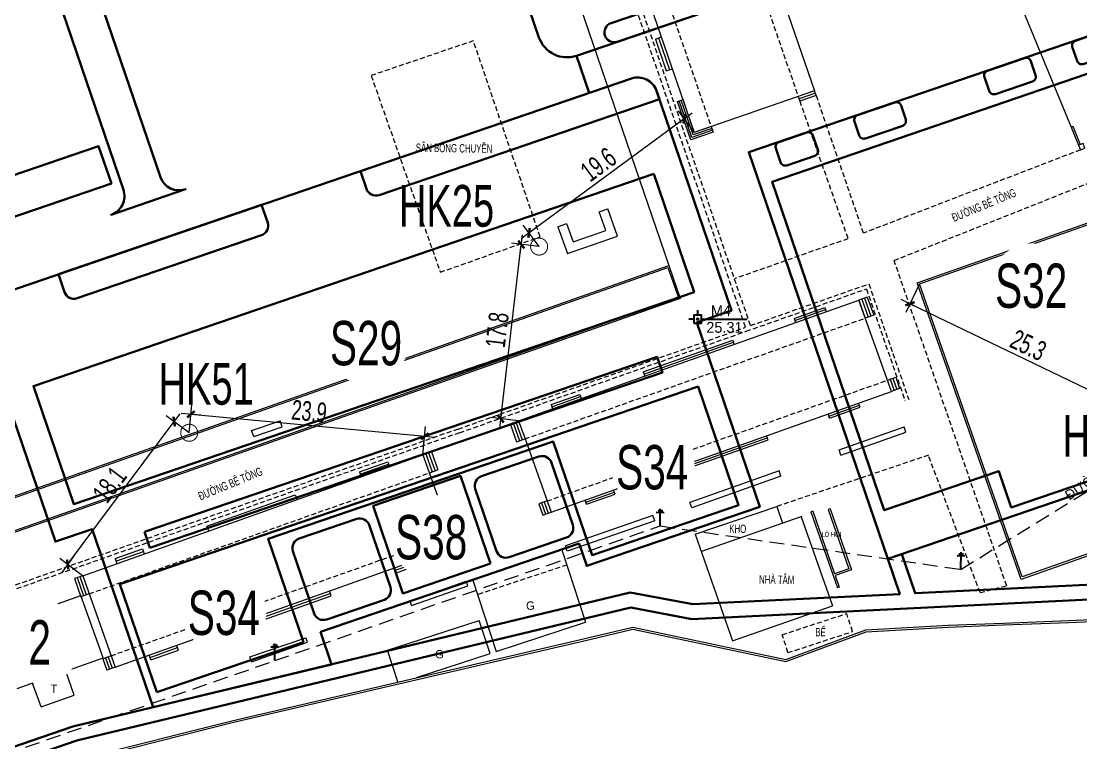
# Model space of a CAD drawing. Header units: inches. Extents: x 496359 to 501064, y 2374078 to 2377203.
# Drawn here: x 497415.9 to 497523.6, y 2376401.1 to 2376474.5 of the extents above; entities that cross this region are included whole.
import ezdxf
from ezdxf.enums import TextEntityAlignment as Align

# ---------------------------------------------------------------- set-up
doc = ezdxf.new("R2010")
doc.units = ezdxf.units.IN
doc.header["$MEASUREMENT"] = 0
doc.linetypes.add('DASHED', pattern=[0.75, 0.5, -0.25])
for name, color, linetype in [('cd', 7, 'Continuous'), ('chu', 6, 'Continuous'), ('MANH', 147, 'Continuous'), ('MOC - DC2', 1, 'Continuous')]:
    doc.layers.add(name, color=color, linetype=linetype)
for name, color, linetype, lineweight in [('EG Text2', 7, 'Continuous', 18), ('ISO', 252, 'Continuous', 20), ('LC Dim', 8, 'Continuous', 18), ('LC Net dam 1', 30, 'Continuous', 30), ('LC Net manh', 239, 'Continuous', 5)]:
    doc.layers.add(name, color=color, linetype=linetype, lineweight=lineweight)
doc.styles.add('dien giai', font='', dxfattribs={"width": 0.8})
doc.styles.add('EG Hai', font='')
doc.styles.add('style1', font='')
doc.styles.get('dien giai').set_extended_font_data('.VnArial NarrowH')
doc.styles.get('EG Hai').set_extended_font_data('.VnArial NarrowH')
doc.styles.get('style1').set_extended_font_data('.VnAvantH')
doc.dimstyles.new('DIM300', dxfattribs={"dimscale": 0.5, "dimtxt": 2, "dimasz": 0.007, "dimexe": 1, "dimexo": 0, "dimgap": 0.4, "dimtad": 1, "dimtoh": 1, "dimdec": 1, "dimzin": 1, "dimdsep": 46, "dimtxsty": 'dien giai', "dimblk": 'rowdim', "dimcen": 2.5, "dimclrd": 256, "dimclre": 256, "dimclrt": 2, "dimazin": 0, "dimtfac": 1, "dimtdec": 1, "dimtix": 1, "dimtmove": 2, "dimatfit": 0, "dimldrblk": 'dot leader', "dimfxl": 2, "dimtolj": 1, "dimtzin": 0, "dimlwd": -1, "dimlwe": -1, "dimarcsym": 1})

# ---------------------------------------------------------------- blocks, each defined once
blk = doc.blocks.new('cdien')
at = {"layer": 'cd', "extrusion": (-0.000518657, 0.000768986, 1)}
for p, q in [((-0.8, 2.78, 0), (0.76, 2.78, 0)), ((-0.46, 3.14, 0), (0.49, 3.14, 0)), ((0, 0), (0, 3.5, 0))]:
    blk.add_line(p, q, dxfattribs=at)
blk = doc.blocks.new('MOC')
at = {"layer": 'MOC - DC2'}
for points in [[(-0.4, 0), (-0.9, 0)], [(0, 0.4), (0, 0.9)], [(0.4, 0), (5.03, 0)], [(0, -0.4), (0, -0.9)]]:
    blk.add_lwpolyline(points, dxfattribs=at)
blk.add_lwpolyline([(-0.4, -0.4), (0.4, -0.4), (0.4, 0.4), (-0.4, 0.4)], close=True, dxfattribs=at)
blk.add_circle((0, 0), 0.0868, dxfattribs=at)
blk = doc.blocks.new('Nền HT mới')
at = {"layer": 'MANH', "color": 2, "lineweight": 0}
for p, q in [((711.65, 129.08, -2.21), (717.35, 131.04, -2.2)), ((711.81, 128.6, -2.21), (717.52, 130.57, -2.2))]:
    blk.add_line(p, q, dxfattribs=at)
at = {"layer": 'MANH', "color": 1, "linetype": 'DASHED', "lineweight": 0, "ltscale": 3, "elevation": -28.38}
blk.add_lwpolyline([(338.8, 83.45), (320.94, 78.75), (340.42, 30.66), (364.41, 31.76), (393.69, 33.78), (433.64, 49.39), (462.8, 58.64), (490.97, 67.81), (516.49, 76.2), (548.21, 86.54), (576.26, 95.7), (610.19, 94.18), (634.86, 101.12), (676.11, 115.48), (714.18, 128.71), (753.35, 142.39), (783.93, 137.98), (839.41, 172.28), (890.57, 190.2), (916.29, 216.65), (939.12, 240.49), (989.34, 305.87)], dxfattribs=at)
at = {"layer": 'MANH', "color": 4, "lineweight": 0, "elevation": -28.38}
for points in [[(625.82, 94.94), (694.69, 118.79), (709.81, 122.6), (746.29, 131.1), (750.58, 132.1), (766.12, 128.82), (774.27, 131.84), (782.63, 132.32), (788.25, 132.53), (794.88, 132.79), (827.24, 134.21), (829.73, 135.97), (833.89, 139.84), (834.67, 162.81), (863.51, 176.19), (895.21, 182.17), (920.73, 192.35), (930.35, 197.92), (944.79, 202.6), (967.22, 211.47)], [(626.85, 91.63), (626.06, 94.81), (694.75, 118.6), (709.86, 122.41), (746.34, 130.9), (750.58, 131.89), (766.14, 128.61), (774.31, 131.64), (782.64, 132.12), (788.26, 132.33), (794.89, 132.59), (827.3, 134.01), (829.85, 135.81), (834.12, 139.78), (834.85, 162.67)]]:
    blk.add_lwpolyline(points, dxfattribs=at)
at = {"layer": 'MANH', "color": 2, "lineweight": 0, "elevation": -28.38}
for points in [[(734.11, 227.66), (754.24, 168.86)], [(757.06, 221.4), (769.06, 186.6)], [(744.82, 217.18), (756.83, 182.38)], [(822.52, 192.77), (816.65, 209.72), (788.36, 199.33), (795.14, 182.92)], [(752.87, 191.87), (753.48, 192.08)], [(752.87, 191.87), (753.98, 188.64)], [(753.18, 191.98), (754.29, 188.74)], [(753.98, 188.64), (754.6, 188.85)], [(769.06, 186.6), (756.83, 182.38)], [(769.14, 186.37), (767.47, 185.79)], [(769.23, 186.13), (769.06, 186.6)], [(755.11, 185.52), (755.68, 185.71)], [(758.73, 182.41), (756.46, 181.62), (755.11, 185.52)], [(758.67, 182.6), (756.58, 181.88), (755.3, 185.58)], [(758.6, 182.78), (756.7, 182.13), (755.49, 185.65)], [(758.54, 182.97), (756.83, 182.38), (755.68, 185.71)], [(767.39, 186.03), (767.55, 185.55)], [(769.23, 186.13), (767.55, 185.55)], [(758.54, 182.97), (758.73, 182.41)], [(795.14, 182.92), (795.32, 183)], [(795.14, 182.92), (795.88, 181.07)], [(795.32, 183), (796.06, 181.14)], [(816.46, 146.26), (790.04, 136.96), (779.47, 167.11), (806.27, 176.52), (816.46, 146.26)], [(742.96, 172.79), (743.93, 170.09), (749.01, 171.85), (748.05, 174.61)], [(747.17, 174.31), (748.05, 174.61)], [(743.84, 173.11), (744.5, 171.27), (747.82, 172.43), (747.17, 174.31)], [(742.96, 172.79), (743.84, 173.11)], [(738.97, 153.07), (773.56, 165.35)], [(774.41, 165.65), (773.56, 165.35)], [(776.86, 156.06), (773.56, 165.35)], [(773.56, 165.35), (774.21, 163.51)], [(773.84, 165.45), (774.49, 163.61)], [(774.13, 165.55), (774.78, 163.71)], [(774.41, 165.65), (775.06, 163.81)], [(766.97, 163.48), (770.09, 164.59)], [(767.04, 163.27), (770.16, 164.38)], [(770.09, 164.59), (770.24, 164.17)], [(775.06, 163.81), (774.21, 163.51)], [(766.97, 163.48), (767.12, 163.06)], [(751.64, 158.04), (760.73, 161.27)], [(751.71, 157.83), (760.8, 161.06)], [(760.73, 161.27), (760.88, 160.84)], [(751.64, 158.04), (751.79, 157.62)], [(776.45, 157.2), (777.3, 157.51)], [(776.73, 157.31), (777.14, 156.16)], [(777.01, 157.41), (777.42, 156.26)], [(777.3, 157.51), (777.7, 156.36)], [(777.7, 156.36), (776.86, 156.06)], [(742.27, 143.78), (776.86, 156.06)], [(742.27, 154.72), (745.19, 155.75)], [(742.35, 154.51), (745.26, 155.54)], [(745.19, 155.75), (745.34, 155.33)], [(742.27, 154.72), (742.42, 154.29)], [(770.49, 153.56), (773.61, 154.67)], [(770.57, 153.35), (773.68, 154.46)], [(773.68, 154.46), (773.53, 154.88)], [(711.83, 152.08), (714.73, 153.09)], [(714.94, 152.48), (714.73, 153.09)], [(738.12, 152.77), (738.97, 153.07)], [(738.69, 152.97), (739.34, 151.13)], [(738.97, 153.07), (739.62, 151.23)], [(770.57, 153.35), (770.42, 153.77)], [(712.05, 151.47), (711.83, 152.08)], [(712.05, 151.47), (714.94, 152.48)], [(738.12, 152.77), (738.77, 150.93)], [(738.4, 152.87), (739.06, 151.03)], [(771.54, 150.12), (778.15, 152.45)], [(771.72, 149.6), (778.33, 151.93)], [(778.33, 151.93), (778.15, 152.45)], [(738.77, 150.93), (739.62, 151.23)], [(739.62, 151.23), (742.27, 143.78)], [(755.16, 148.12), (764.25, 151.35)], [(755.23, 147.91), (764.32, 151.13)], [(764.32, 151.13), (764.17, 151.56)], [(729.25, 149.62), (730.1, 149.92)], [(729.54, 149.72), (730.19, 147.89)], [(729.82, 149.82), (730.47, 147.99)], [(730.1, 149.92), (730.75, 148.09)], [(771.72, 149.6), (771.54, 150.12)], [(694.66, 137.34), (729.25, 149.62)], [(722.79, 147.89), (725.68, 148.91)], [(722.88, 147.64), (725.76, 148.66)], [(725.68, 148.91), (725.85, 148.41)], [(729.25, 149.62), (732.55, 140.33)], [(722.79, 147.89), (722.97, 147.39)], [(729.9, 147.78), (730.75, 148.09)], [(755.23, 147.91), (755.08, 148.33)], [(765.44, 147.98), (756.38, 144.78)], [(765.62, 147.46), (765.44, 147.98)], [(765.62, 147.46), (756.57, 144.25)], [(707.29, 142.38), (716.27, 145.57)], [(716.27, 145.57), (716.45, 145.07)], [(745.8, 144.8), (748.71, 145.83)], [(745.87, 144.59), (748.78, 145.62)], [(748.78, 145.62), (748.63, 146.04)], [(707.38, 142.13), (716.36, 145.32)], [(741.86, 144.93), (741.01, 144.63)], [(741.01, 144.63), (741.42, 143.48)], [(741.29, 144.73), (741.7, 143.58)], [(741.58, 144.83), (741.98, 143.68)], [(745.87, 144.59), (745.72, 145.01)], [(756.57, 144.25), (756.38, 144.78)], [(756.93, 141.56), (765.2, 144.37)], [(765.2, 144.37), (765.8, 142.66)], [(741.42, 143.48), (742.27, 143.78)], [(752.62, 143.45), (743.74, 140.36)], [(752.8, 142.92), (752.62, 143.45)], [(767.75, 143.34), (757.56, 139.78)], [(767.7, 143.33), (770.87, 134.26)], [(768.86, 143.89), (768.67, 143.83)], [(768.67, 143.83), (771.37, 136.1)], [(768.86, 143.89), (771.08, 137.54)], [(770.63, 144.13), (770.44, 144.07)], [(770.44, 144.07), (772.54, 138.05)], [(770.63, 144.13), (772.8, 137.93)], [(707.29, 142.38), (707.46, 141.89)], [(752.8, 142.92), (743.92, 139.84)], [(732.14, 141.48), (732.99, 141.78)], [(732.43, 141.58), (732.83, 140.43)], [(732.71, 141.68), (733.11, 140.53)], [(732.99, 141.78), (733.4, 140.64)], [(756.93, 141.56), (760.72, 130.71)], [(697.95, 128.05), (732.55, 140.33)], [(697.95, 139.07), (700.74, 140.06)], [(700.74, 140.06), (700.91, 139.56)], [(732.55, 140.33), (733.4, 140.64)], [(743.92, 139.84), (743.74, 140.36)], [(697.95, 139.07), (698.13, 138.57)], [(698.04, 138.82), (700.83, 139.81)], [(729.32, 138.63), (729.15, 139.13)], [(734.27, 136.97), (743.35, 139.97)], [(743.35, 139.97), (745.78, 132.63)], [(726.44, 137.61), (726.27, 138.1)], [(726.35, 137.86), (729.24, 138.88)], [(726.44, 137.61), (729.32, 138.63)], [(772.54, 138.05), (771.08, 137.54)], [(772.8, 137.93), (771.15, 137.35)], [(694.66, 137.34), (693.81, 137.04)], [(693.81, 137.04), (694.46, 135.2)], [(694.09, 137.14), (694.74, 135.3)], [(694.37, 137.24), (695.02, 135.4)], [(694.66, 137.34), (697.95, 128.05)], [(727.93, 134.79), (733.63, 136.79)], [(733.8, 136.32), (733.63, 136.79)], [(734.27, 136.97), (736.7, 129.63)], [(771.15, 137.35), (771.56, 136.17)], [(719.92, 135.29), (719.74, 135.79)], [(728.09, 134.32), (733.8, 136.32)], [(771.56, 136.17), (771.37, 136.1)], [(685.74, 132.21), (694.47, 135.33)], [(695.31, 135.5), (694.46, 135.2)], [(696.74, 129), (694.47, 135.33)], [(710.85, 132.35), (719.83, 135.54)], [(710.94, 132.1), (719.92, 135.29)], [(728.09, 134.32), (727.93, 134.79)], [(760.72, 130.71), (770.87, 134.26)], [(710.94, 132.1), (710.76, 132.6)], [(725.65, 129.76), (734.97, 132.8)], [(736.07, 129.42), (734.97, 132.79)], [(736.7, 129.63), (745.78, 132.63)], [(717.52, 130.57), (717.35, 131.04)], [(701.6, 128.79), (701.42, 129.29)], [(701.51, 129.04), (704.3, 130.03)], [(701.6, 128.79), (704.39, 129.78)], [(704.39, 129.78), (704.21, 130.28)], [(726.7, 126.54), (725.65, 129.76)], [(728.59, 126.98), (736.07, 129.42)], [(688.01, 125.88), (696.74, 129)], [(697.54, 129.2), (696.7, 128.9)], [(696.7, 128.9), (697.1, 127.75)], [(696.98, 129), (697.39, 127.85)], [(697.26, 129.1), (697.67, 127.95)], [(711.81, 128.6), (711.65, 129.08)], [(693.8, 125.21), (692.93, 127.64)], [(697.95, 128.05), (697.1, 127.75)], [(690.43, 124.01), (689.56, 126.43)], [(690.43, 124.01), (693.8, 125.21)]]:
    blk.add_lwpolyline(points, dxfattribs=at)
at = {"layer": 'MANH', "linetype": 'DASHED', "lineweight": 0, "elevation": -28.38}
for points in [[(755.39, 220.83), (767.39, 186.03)], [(746.53, 217.77), (758.54, 182.97)], [(739.62, 151.23), (774.21, 163.51)], [(741.86, 144.93), (776.45, 157.2)], [(695.31, 135.5), (729.9, 147.78)], [(697.54, 129.2), (732.14, 141.48)]]:
    blk.add_lwpolyline(points, dxfattribs=at)
at = {"layer": 'MANH', "color": 5, "linetype": 'DASHED', "lineweight": 0, "elevation": -28.38}
for points in [[(762.04, 162.58), (742.92, 218.29)], [(762.54, 162.75), (743.6, 217.96)], [(762.54, 162.75), (774.57, 166.99), (778.62, 155.23)], [(732.96, 151.86), (762.11, 162.18), (774.32, 166.48), (778.25, 155.1)], [(732.82, 152.24), (761.98, 162.56), (762.04, 162.58)], [(732.82, 152.24), (684.22, 135.11), (613.03, 110.02)], [(732.96, 151.86), (684.35, 134.73), (613.16, 109.64)]]:
    blk.add_lwpolyline(points, dxfattribs=at)
at = {"layer": 'MANH', "color": 2, "linetype": 'DASHED', "lineweight": 0, "elevation": -28.38}
blk.add_lwpolyline([(731.01, 168.17), (741.15, 171.77), (734.37, 191.69), (723.98, 188.15)], close=True, dxfattribs=at)
at = {"layer": 'MANH', "color": 3, "linetype": 'DASHED', "lineweight": 0, "elevation": -28.38}
for points in [[(767.54, 185.57), (772.45, 171.58), (760.91, 167.51)], [(796.07, 180.6), (774.03, 172.15), (769.23, 186.13)], [(785.88, 135.62), (788.58, 136.32), (777.14, 169.37), (797.35, 177.41)], [(785.88, 135.62), (780.62, 149.58), (765.2, 144.37)]]:
    blk.add_lwpolyline(points, dxfattribs=at)
at = {"layer": 'MANH', "color": 2, "lineweight": 0, "elevation": -28.38}
for points in [[(796.53, 180.79), (796.35, 181.25), (795.88, 181.07), (796.07, 180.6)], [(816.21, 146.38), (790.17, 137.21), (779.73, 166.99), (806.15, 176.27), (816.21, 146.38)], [(630.22, 125.2), (754.24, 168.86), (755.4, 165.5), (631.48, 121.98)], [(630.42, 125.11), (754.14, 168.67), (755.21, 165.59), (631.57, 122.17)]]:
    blk.add_lwpolyline(points, close=True, dxfattribs=at)
at = {"layer": 'MANH', "color": 2, "linetype": 'DASHED', "lineweight": 0, "elevation": -28.38}
for points in [[(743.87, 138.42), (734.79, 135.41)], [(765.76, 131.34), (772.32, 133.49)], [(772.91, 131.67), (772.32, 133.49)], [(766.35, 129.52), (772.91, 131.67)], [(766.35, 129.52), (765.76, 131.34)]]:
    blk.add_lwpolyline(points, dxfattribs=at)
at = {"layer": 'MOC - DC2', "lineweight": 0}
blk.add_point((757.17, 163.41, -3.07), dxfattribs=at)
at = {"layer": 'cd', "lineweight": 0, "xscale": 0.5, "yscale": 0.5, "zscale": 0.5, "rotation": 359.2672157837458}
for p in [(753.35, 142.39, -2.32), (783.93, 137.98, -2.7), (714.18, 128.71, -2.19)]:
    blk.add_blockref('cdien', p, dxfattribs=at)
at = {"layer": 'MOC - DC2', "lineweight": 0}
blk.add_blockref('MOC', (757.17, 163.41, -3.07), dxfattribs=at)
at = {"layer": 'chu', "color": 6, "lineweight": 0, "ltscale": 0.8, "style": 'style1', "width": 0.7}
for s, height, rotation, p in [('s©n bãng chuyÒn', 0.85, 359.2672, (728.51, 180.4, -28.38)), ('§¦êNG B£ T¤NG', 0.85, 22.4077, (783.22, 173.28, -3.2)), ('§¦êNG B£ T¤NG', 0.85, 22.4077, (706.63, 144.97, -28.78)), ('KHO', 0.85, 359.2672, (760.38, 141.69, -28.38)), ('Lß H¥I', 0.5, 359.2672, (769.76, 141.29, -28.38)), ('NHµ T¾M', 0.85, 359.2672, (763.41, 136.53, -28.38)), ('BÓ', 0.85, 359.2672, (769.12, 131.18, -28.38))]:
    blk.add_text(s, height=height, rotation=rotation, dxfattribs=at).set_placement(p)
at = {"layer": 'chu', "color": 6, "lineweight": 0, "style": 'style1'}
for s, height, rotation, p in [('§¦êNG §IÖN 220V', 1, 33.8655, (794.94, 144.97, -28.38)), ('g', 0.85, 359.2672, (739.72, 133.88, -54.48)), ('g', 0.85, 359.2672, (691.58, 130.45, -28.38)), ('g', 0.85, 359.2672, (730.48, 128.94, -54.48)), ('t', 0.85, 359.2672, (691.38, 125.43, -28.38))]:
    blk.add_text(s, height=height, rotation=rotation, dxfattribs=at).set_placement(p)
at = {"layer": 'MOC - DC2', "lineweight": 0, "style": 'style1'}
for s, p in [('M4', (758.51, 163.7, -3.07)), ('25.31', (758.05, 162.02, -3.07))]:
    blk.add_text(s, height=1.1, dxfattribs=at).set_placement(p)
blk = doc.blocks.new('rowdim')
blk.add_line((-200, 0), (200, 0))
at = {"const_width": 50}
blk.add_lwpolyline([(-71, -71), (71, 71)], dxfattribs=at)
blk = doc.blocks.new('*D375')
at = {"layer": 'Defpoints', "color": 0, "transparency": 16777216}
for p in [(497507.24, 2376447.76), (497530.06, 2376436.76), (497529.09, 2376434.75)]:
    blk.add_point(p, dxfattribs=at)
at = {"layer": 'LC Dim', "transparency": 16777216}
for p, q in [((497507.24, 2376447.76), (497505.84, 2376444.84)), ((497506.28, 2376445.74), (497529.09, 2376434.75)), ((497530.06, 2376436.76), (497528.66, 2376433.85))]:
    blk.add_line(p, q, dxfattribs=at)
for p, xscale, yscale, zscale, rotation in [((497506.27, 2376445.74), 0.005, 0.005, 0.005, 154.2730740229123), ((497529.09, 2376434.75), 0.005000000000000001, 0.005000000000000001, 0.005000000000000001, 334.2730740229123)]:
    blk.add_blockref('rowdim', p, dxfattribs=dict(at, xscale=xscale, yscale=yscale, zscale=zscale, rotation=rotation))
at = {"layer": 'LC Dim', "color": 2, "transparency": 16777216, "insert": (497518.3, 2376441.53), "char_height": 2, "attachment_point": 5, "rotation": 334.2731, "style": 'dien giai'}
blk.add_mtext('\\A1;25.3', dxfattribs=at)
blk = doc.blocks.new('dot leader')
at = {"const_width": 50}
blk.add_lwpolyline([(-25, 0, 1), (25, 0, 1)], format="xyb", close=True, dxfattribs=at)
blk = doc.blocks.new('*D377')
at = {"layer": 'Defpoints', "color": 0, "transparency": 16777216}
for p in [(497484.34, 2376463.16), (497467.55, 2376452.94), (497468.58, 2376451.55)]:
    blk.add_point(p, dxfattribs=at)
at = {"layer": 'LC Dim', "transparency": 16777216}
for p, q in [((497483.32, 2376464.54), (497467.56, 2376452.94)), ((497484.34, 2376463.16), (497482.73, 2376465.35)), ((497468.58, 2376451.55), (497466.96, 2376453.74))]:
    blk.add_line(p, q, dxfattribs=at)
at = {"layer": 'LC Dim', "transparency": 16777216, "xscale": 0.005, "yscale": 0.005, "zscale": 0.005}
for p, rotation in [((497483.32, 2376464.54), 36.36295735677666), ((497467.55, 2376452.94), 216.3629573567766)]:
    blk.add_blockref('rowdim', p, dxfattribs=dict(at, rotation=rotation))
at = {"layer": 'LC Dim', "color": 2, "transparency": 16777216, "insert": (497474.6, 2376459.88), "char_height": 2, "attachment_point": 5, "rotation": 36.363, "style": 'dien giai'}
blk.add_mtext('\\A1;19.6', dxfattribs=at)
blk = doc.blocks.new('*D378')
at = {"layer": 'Defpoints', "color": 0, "transparency": 16777216}
for p in [(497466.76, 2376451.76), (497468.58, 2376451.55), (497466.49, 2376433.84)]:
    blk.add_point(p, dxfattribs=at)
at = {"layer": 'LC Dim', "transparency": 16777216}
for p, q in [((497464.67, 2376434.06), (497466.76, 2376451.76)), ((497468.58, 2376451.55), (497465.77, 2376451.88)), ((497466.49, 2376433.84), (497463.68, 2376434.17))]:
    blk.add_line(p, q, dxfattribs=at)
at = {"layer": 'LC Dim', "transparency": 16777216, "xscale": 0.005, "yscale": 0.005, "zscale": 0.005}
for p, rotation in [((497466.76, 2376451.76), 83.26745762283142), ((497464.67, 2376434.06), 263.2674576228314)]:
    blk.add_blockref('rowdim', p, dxfattribs=dict(at, rotation=rotation))
at = {"layer": 'LC Dim', "color": 2, "transparency": 16777216, "insert": (497464.31, 2376443.08), "char_height": 2, "attachment_point": 5, "rotation": 83.2675, "style": 'dien giai'}
blk.add_mtext('\\A1;17.8', dxfattribs=at)
blk = doc.blocks.new('*D379')
at = {"layer": 'Defpoints', "color": 0, "transparency": 16777216}
for p in [(497431.48, 2376433.77), (497433.01, 2376432.63), (497422.17, 2376418.11)]:
    blk.add_point(p, dxfattribs=at)
at = {"layer": 'LC Dim', "transparency": 16777216}
for p, q in [((497433.01, 2376432.63), (497430.68, 2376434.36)), ((497420.65, 2376419.25), (497431.48, 2376433.76)), ((497422.17, 2376418.11), (497419.84, 2376419.85))]:
    blk.add_line(p, q, dxfattribs=at)
at = {"layer": 'LC Dim', "transparency": 16777216, "xscale": 0.005, "yscale": 0.005, "zscale": 0.005}
for p, rotation in [((497431.48, 2376433.77), 53.26035160728186), ((497420.65, 2376419.25), 233.2603516072818)]:
    blk.add_blockref('rowdim', p, dxfattribs=dict(at, rotation=rotation))
at = {"layer": 'LC Dim', "color": 2, "transparency": 16777216, "insert": (497424.92, 2376427.36), "char_height": 2, "attachment_point": 5, "rotation": 53.2604, "style": 'dien giai'}
blk.add_mtext('\\A1;18.1', dxfattribs=at)
blk = doc.blocks.new('*D380')
at = {"layer": 'Defpoints', "color": 0, "transparency": 16777216}
for p in [(497433.01, 2376432.63), (497456.95, 2376432.28), (497456.77, 2376430.39)]:
    blk.add_point(p, dxfattribs=at)
at = {"layer": 'LC Dim', "transparency": 16777216}
for p, q in [((497433.01, 2376432.63), (497433.28, 2376435.51)), ((497433.19, 2376434.51), (497456.94, 2376432.28)), ((497456.77, 2376430.39), (497457.04, 2376433.27))]:
    blk.add_line(p, q, dxfattribs=at)
at = {"layer": 'LC Dim', "transparency": 16777216, "xscale": 0.005, "yscale": 0.005, "zscale": 0.005}
for p, rotation in [((497433.18, 2376434.51), 174.6275627220479), ((497456.95, 2376432.28), 354.6275627220479)]:
    blk.add_blockref('rowdim', p, dxfattribs=dict(at, rotation=rotation))
at = {"layer": 'LC Dim', "color": 2, "transparency": 16777216, "insert": (497445.2, 2376434.81), "char_height": 2, "attachment_point": 5, "rotation": 354.6276, "style": 'dien giai'}
blk.add_mtext('\\A1;23.9', dxfattribs=at)

msp = doc.modelspace()

# ---------------------------------------------------------------- linework, layer by layer
at = {"layer": 'LC Net dam 1'}
msp.add_lwpolyline([(497446.18, 2376538.33), (497477.4, 2376548.99), (497478.33, 2376546.26), (497502.2, 2376554.41), (497500.19, 2376560.3), (497519.02, 2376566.73), (497549.57, 2376477.32), (497530.13, 2376470.67), (497525.29, 2376484.83), (497504.09, 2376477.58), (497503.54, 2376479.21), (497504.67, 2376479.6), (497503.95, 2376481.73), (497472.37, 2376470.94, -0.414214), (497468.56, 2376472.81), (497446.18, 2376538.33)], format="xyb", dxfattribs=at)
for points in [[(497329.91, 2376492.02), (497332.5, 2376484.44, -0.414214), (497333.74, 2376486.98), (497405.66, 2376511.56, -0.414214), (497408.2, 2376510.31), (497426.31, 2376457.32, -0.414214), (497425.06, 2376454.78), (497432.63, 2376457.37, -0.414016), (497430.09, 2376458.61), (497410.01, 2376517.27), (497332.45, 2376490.77, -0.414214)], [(497476.52, 2376472.36, -1), (497475.88, 2376474.25), (497497.89, 2376481.78, -1), (497498.53, 2376479.88)], [(497523.89, 2376470.1), (497526.73, 2376471.07, 0.414214), (497527.04, 2376471.71), (497526.55, 2376473.13, 0.414214), (497525.92, 2376473.44), (497523.08, 2376472.47, 0.414214), (497522.77, 2376471.83), (497523.25, 2376470.41, 0.414214)], [(497518.73, 2376468.34), (497514.95, 2376467.05, -0.414214), (497514.31, 2376467.36), (497513.83, 2376468.78, -0.414214), (497514.14, 2376469.41), (497517.92, 2376470.71, -0.414214), (497518.56, 2376470.39), (497519.04, 2376468.97, -0.414214)], [(497477.96, 2376468.63, -0.414214), (497480.5, 2376467.38), (497480.8, 2376466.52), (497452.3, 2376456.78, -0.414214), (497451.03, 2376457.41), (497450.41, 2376459.21)], [(497501.74, 2376462.54), (497505.53, 2376463.83, 0.414214), (497505.84, 2376464.46), (497505.36, 2376465.88, 0.414214), (497504.72, 2376466.2), (497500.94, 2376464.9, 0.414214), (497500.63, 2376464.27), (497501.11, 2376462.85, 0.414214)], [(497496.59, 2376460.77), (497493.75, 2376459.8, -0.414214), (497493.11, 2376460.12), (497492.63, 2376461.54, -0.414214), (497492.94, 2376462.17), (497495.78, 2376463.14, -0.414214), (497496.41, 2376462.83), (497496.9, 2376461.41, -0.414214)], [(497440.37, 2376455.78), (497440.99, 2376453.97, -0.414214), (497440.36, 2376452.71), (497421.61, 2376446.3, -0.414214), (497420.34, 2376446.92), (497419.72, 2376448.73)]]:
    msp.add_lwpolyline(points, format="xyb", close=True, dxfattribs=at)
msp.add_lwpolyline([(497472.37, 2376470.94), (497473.67, 2376467.16)], dxfattribs=at)
msp.add_lwpolyline([(497351.17, 2376432.7), (497425.1, 2376457.96), (497423.8, 2376461.75), (497349.88, 2376436.49)], close=True, dxfattribs=at)
at = {"layer": 'LC Net dam 1', "const_width": 0.1}
for points in [[(497467.71, 2376451.55, 1), (497469.44, 2376451.55, 1)], [(497432.14, 2376432.63, 1), (497433.87, 2376432.63, 1)]]:
    msp.add_lwpolyline(points, format="xyb", close=True, dxfattribs=at)

# ---------------------------------------------------------------- block references
at = {"layer": 'LC Net manh'}
msp.add_blockref('Nền HT mới', (496727.52, 2376280.77, 2.92), dxfattribs=at)

# ---------------------------------------------------------------- texts
at = {"layer": 'EG Text2', "style": 'EG Hai', "width": 0.8}
for s, p in [('hk25', (497459.16, 2376455.69, -79.05)), ('hk51', (497434.73, 2376437.6, -0.04)), ('hk28', (497526.62, 2376432.31, -78.96))]:
    msp.add_text(s, height=4.224, rotation=0, dxfattribs=at).set_placement(p, align=Align.MIDDLE_CENTER)

# ---------------------------------------------------------------- dimensions: what is measured, and where the dimension line sits
at = {"layer": 'LC Dim'}
for p1, p2, distance, picture, middle in [((497484.34, 2376463.16, -25.45), (497468.58, 2376451.55, -25.45), -1.72, '*D377', (497474.6, 2376459.88, -25.45)), ((497466.49, 2376433.84, -25.45), (497468.58, 2376451.55, -25.45), 1.83, '*D378', (497464.31, 2376443.08, -25.45)), ((497507.24, 2376447.76, -25.45), (497530.06, 2376436.76, -25.45), -2.24, '*D375', (497518.3, 2376441.53, -25.45)), ((497433.01, 2376432.63, -25.45), (497456.77, 2376430.39, -25.45), 1.89, '*D380', (497445.2, 2376434.81, -25.45)), ((497422.17, 2376418.11, -25.45), (497433.01, 2376432.63, -25.45), 1.9, '*D379', (497424.92, 2376427.36, -25.45))]:
    dim = msp.add_aligned_dim(p1=p1, p2=p2, distance=distance, dimstyle='DIM300', override={"dimscale": 1, "dimasz": 0.005, "dimpost": ''}, dxfattribs=at)
    dim.commit()
    dim.dimension.update_dxf_attribs({"geometry": picture, "text_midpoint": middle})

# ---------------------------------------------------------------- next in the draw order: wipeouts: each hides what was drawn before it
at = {"ltscale": 500}
for points, z in [([(497515.68, 2376444.63), (497515.21, 2376445.18), (497514.96, 2376445.58), (497514.73, 2376446.08), (497514.56, 2376446.6), (497514.47, 2376447.1), (497514.43, 2376447.54), (497514.45, 2376448.06), (497514.51, 2376448.47), (497514.67, 2376449.04), (497514.8, 2376449.36), (497515.02, 2376449.79), (497515.29, 2376450.19), (497515.67, 2376450.62), (497516.07, 2376450.98), (497516.54, 2376451.3), (497517, 2376451.53), (497517.43, 2376451.69), (497517.83, 2376451.79), (497518.33, 2376451.86), (497518.77, 2376451.87), (497519.18, 2376451.84), (497519.72, 2376451.74), (497520.13, 2376451.61), (497520.51, 2376451.45), (497521.1, 2376451.1), (497521.36, 2376450.91), (497521.66, 2376450.64), (497521.91, 2376450.36), (497522.18, 2376450.01), (497522.42, 2376449.6), (497522.58, 2376449.26), (497522.71, 2376448.91), (497522.83, 2376448.46), (497522.89, 2376448.05), (497522.9, 2376447.47), (497522.85, 2376446.92), (497522.75, 2376446.49), (497522.63, 2376446.14), (497522.44, 2376445.69), (497522.22, 2376445.32), (497522.01, 2376445.03), (497521.67, 2376444.64), (497521.41, 2376444.4), (497521, 2376444.1), (497520.72, 2376443.93), (497520.47, 2376443.8), (497520.17, 2376443.67), (497519.82, 2376443.55), (497519.49, 2376443.48), (497519.14, 2376443.42), (497518.79, 2376443.4), (497518.5, 2376443.4), (497518.07, 2376443.44), (497517.7, 2376443.51), (497517.3, 2376443.62), (497516.9, 2376443.78), (497516.43, 2376444.04), (497516.21, 2376444.18), (497515.9, 2376444.42)], -292.38), ([(497448.06, 2376438.8), (497447.6, 2376439.35), (497447.35, 2376439.75), (497447.11, 2376440.24), (497446.94, 2376440.77), (497446.85, 2376441.26), (497446.82, 2376441.7), (497446.84, 2376442.23), (497446.9, 2376442.64), (497447.06, 2376443.21), (497447.18, 2376443.52), (497447.41, 2376443.96), (497447.67, 2376444.35), (497448.05, 2376444.79), (497448.46, 2376445.15), (497448.93, 2376445.47), (497449.38, 2376445.7), (497449.82, 2376445.86), (497450.21, 2376445.96), (497450.72, 2376446.03), (497451.15, 2376446.04), (497451.56, 2376446.01), (497452.1, 2376445.91), (497452.52, 2376445.78), (497452.9, 2376445.62), (497453.49, 2376445.27), (497453.75, 2376445.08), (497454.04, 2376444.81), (497454.3, 2376444.53), (497454.56, 2376444.18), (497454.81, 2376443.77), (497454.97, 2376443.43), (497455.1, 2376443.08), (497455.21, 2376442.62), (497455.27, 2376442.22), (497455.29, 2376441.64), (497455.23, 2376441.09), (497455.14, 2376440.66), (497455.02, 2376440.31), (497454.82, 2376439.86), (497454.6, 2376439.48), (497454.4, 2376439.2), (497454.06, 2376438.81), (497453.8, 2376438.57), (497453.39, 2376438.26), (497453.11, 2376438.09), (497452.86, 2376437.97), (497452.55, 2376437.84), (497452.21, 2376437.72), (497451.87, 2376437.64), (497451.52, 2376437.59), (497451.17, 2376437.57), (497450.89, 2376437.57), (497450.45, 2376437.61), (497450.09, 2376437.68), (497449.68, 2376437.79), (497449.29, 2376437.95), (497448.81, 2376438.21), (497448.59, 2376438.35), (497448.29, 2376438.59)], -292.38), ([(497477.15, 2376426.19), (497476.69, 2376426.74), (497476.44, 2376427.14), (497476.2, 2376427.64), (497476.03, 2376428.17), (497475.94, 2376428.66), (497475.91, 2376429.1), (497475.93, 2376429.63), (497475.99, 2376430.03), (497476.15, 2376430.61), (497476.27, 2376430.92), (497476.5, 2376431.35), (497476.76, 2376431.75), (497477.14, 2376432.19), (497477.55, 2376432.55), (497478.02, 2376432.86), (497478.47, 2376433.09), (497478.91, 2376433.25), (497479.3, 2376433.35), (497479.81, 2376433.42), (497480.24, 2376433.43), (497480.65, 2376433.4), (497481.19, 2376433.3), (497481.61, 2376433.18), (497481.99, 2376433.01), (497482.58, 2376432.67), (497482.84, 2376432.47), (497483.13, 2376432.2), (497483.39, 2376431.93), (497483.65, 2376431.58), (497483.9, 2376431.16), (497484.06, 2376430.82), (497484.19, 2376430.47), (497484.3, 2376430.02), (497484.36, 2376429.62), (497484.38, 2376429.04), (497484.32, 2376428.49), (497484.23, 2376428.05), (497484.11, 2376427.7), (497483.91, 2376427.26), (497483.69, 2376426.88), (497483.49, 2376426.59), (497483.15, 2376426.21), (497482.89, 2376425.97), (497482.48, 2376425.66), (497482.2, 2376425.49), (497481.95, 2376425.36), (497481.64, 2376425.23), (497481.3, 2376425.12), (497480.96, 2376425.04), (497480.61, 2376424.99), (497480.26, 2376424.96), (497479.98, 2376424.96), (497479.54, 2376425), (497479.18, 2376425.07), (497478.77, 2376425.19), (497478.38, 2376425.35), (497477.9, 2376425.6), (497477.68, 2376425.75), (497477.38, 2376425.99)], -292.38), ([(497454.68, 2376419.08), (497454.22, 2376419.63), (497453.97, 2376420.03), (497453.73, 2376420.53), (497453.56, 2376421.05), (497453.47, 2376421.55), (497453.44, 2376421.99), (497453.46, 2376422.51), (497453.52, 2376422.92), (497453.68, 2376423.49), (497453.8, 2376423.81), (497454.03, 2376424.24), (497454.29, 2376424.64), (497454.67, 2376425.07), (497455.08, 2376425.43), (497455.55, 2376425.75), (497456, 2376425.98), (497456.44, 2376426.14), (497456.83, 2376426.24), (497457.34, 2376426.31), (497457.77, 2376426.32), (497458.18, 2376426.29), (497458.72, 2376426.19), (497459.14, 2376426.06), (497459.52, 2376425.9), (497460.11, 2376425.55), (497460.37, 2376425.36), (497460.66, 2376425.09), (497460.92, 2376424.81), (497461.18, 2376424.46), (497461.43, 2376424.05), (497461.59, 2376423.71), (497461.72, 2376423.36), (497461.83, 2376422.91), (497461.89, 2376422.5), (497461.91, 2376421.92), (497461.85, 2376421.37), (497461.76, 2376420.94), (497461.64, 2376420.59), (497461.44, 2376420.14), (497461.22, 2376419.77), (497461.02, 2376419.48), (497460.68, 2376419.09), (497460.42, 2376418.85), (497460.01, 2376418.55), (497459.73, 2376418.38), (497459.48, 2376418.25), (497459.17, 2376418.12), (497458.83, 2376418.01), (497458.49, 2376417.93), (497458.14, 2376417.87), (497457.79, 2376417.85), (497457.51, 2376417.85), (497457.07, 2376417.89), (497456.71, 2376417.96), (497456.3, 2376418.07), (497455.91, 2376418.23), (497455.43, 2376418.49), (497455.21, 2376418.63), (497454.91, 2376418.87)], -292.38), ([(497433.61, 2376411.4), (497433.15, 2376411.95), (497432.89, 2376412.35), (497432.66, 2376412.84), (497432.49, 2376413.37), (497432.4, 2376413.87), (497432.36, 2376414.31), (497432.39, 2376414.83), (497432.45, 2376415.24), (497432.6, 2376415.81), (497432.73, 2376416.13), (497432.95, 2376416.56), (497433.22, 2376416.96), (497433.6, 2376417.39), (497434, 2376417.75), (497434.47, 2376418.07), (497434.93, 2376418.3), (497435.37, 2376418.46), (497435.76, 2376418.56), (497436.27, 2376418.63), (497436.7, 2376418.64), (497437.11, 2376418.61), (497437.65, 2376418.51), (497438.06, 2376418.38), (497438.45, 2376418.22), (497439.03, 2376417.87), (497439.29, 2376417.68), (497439.59, 2376417.41), (497439.85, 2376417.13), (497440.11, 2376416.78), (497440.36, 2376416.37), (497440.52, 2376416.03), (497440.64, 2376415.68), (497440.76, 2376415.23), (497440.82, 2376414.82), (497440.84, 2376414.24), (497440.78, 2376413.69), (497440.68, 2376413.26), (497440.57, 2376412.91), (497440.37, 2376412.46), (497440.15, 2376412.08), (497439.94, 2376411.8), (497439.61, 2376411.41), (497439.34, 2376411.17), (497438.93, 2376410.86), (497438.65, 2376410.7), (497438.4, 2376410.57), (497438.1, 2376410.44), (497437.75, 2376410.32), (497437.42, 2376410.24), (497437.07, 2376410.19), (497436.72, 2376410.17), (497436.43, 2376410.17), (497436, 2376410.21), (497435.64, 2376410.28), (497435.23, 2376410.39), (497434.84, 2376410.55), (497434.36, 2376410.81), (497434.14, 2376410.95), (497433.83, 2376411.19)], -316.38), ([(497414.9, 2376408.39), (497414.43, 2376408.94), (497414.18, 2376409.34), (497413.95, 2376409.84), (497413.78, 2376410.36), (497413.68, 2376410.86), (497413.65, 2376411.3), (497413.67, 2376411.82), (497413.73, 2376412.23), (497413.89, 2376412.8), (497414.02, 2376413.12), (497414.24, 2376413.55), (497414.5, 2376413.95), (497414.88, 2376414.39), (497415.29, 2376414.74), (497415.76, 2376415.06), (497416.22, 2376415.29), (497416.65, 2376415.45), (497417.05, 2376415.55), (497417.55, 2376415.62), (497417.99, 2376415.63), (497418.4, 2376415.6), (497418.94, 2376415.5), (497419.35, 2376415.37), (497419.73, 2376415.21), (497420.32, 2376414.87), (497420.58, 2376414.67), (497420.88, 2376414.4), (497421.13, 2376414.12), (497421.4, 2376413.77), (497421.64, 2376413.36), (497421.8, 2376413.02), (497421.93, 2376412.67), (497422.05, 2376412.22), (497422.11, 2376411.82), (497422.12, 2376411.24), (497422.07, 2376410.68), (497421.97, 2376410.25), (497421.85, 2376409.9), (497421.66, 2376409.45), (497421.44, 2376409.08), (497421.23, 2376408.79), (497420.89, 2376408.41), (497420.63, 2376408.16), (497420.22, 2376407.86), (497419.94, 2376407.69), (497419.69, 2376407.56), (497419.39, 2376407.43), (497419.04, 2376407.32), (497418.71, 2376407.24), (497418.36, 2376407.18), (497418.01, 2376407.16), (497417.72, 2376407.16), (497417.29, 2376407.2), (497416.92, 2376407.27), (497416.52, 2376407.39), (497416.12, 2376407.54), (497415.65, 2376407.8), (497415.43, 2376407.95), (497415.12, 2376408.19)], -292.38)]:
    msp.add_wipeout(points, dxfattribs=at).translate(0, 0, z).dxf.layer = 'ISO'

# ---------------------------------------------------------------- next in the draw order: linework, layer by layer
at = {"layer": 'LC Net dam 1'}
for points in [[(497576.88, 2376567.96), (497580.87, 2376556.29), (497588.24, 2376558.02), (497620.55, 2376550.87), (497630.67, 2376547.32), (497659.24, 2376527.59), (497663.77, 2376519.05), (497688.65, 2376493.36), (497670.88, 2376486.38), (497656.34, 2376481.79), (497621.49, 2376466.2), (497589.82, 2376460.23), (497558.73, 2376445.68), (497557.97, 2376422.34), (497553.35, 2376418.61), (497506.79, 2376416.32), (497505.43, 2376420.3), (497504.01, 2376419.82), (497505.23, 2376416.24), (497484.21, 2376415.21), (497477.84, 2376416.39), (497421.18, 2376402.79), (497349.41, 2376378.1)], [(497351.03, 2376377.07), (497421.6, 2376401.35), (497477.88, 2376414.86), (497484.11, 2376413.7), (497553.91, 2376417.14), (497559.45, 2376421.6), (497560.2, 2376444.71), (497590.28, 2376458.79), (497621.94, 2376464.76), (497656.88, 2376480.39), (497671.38, 2376484.97), (497691.29, 2376492.78), (497665, 2376519.94), (497660.4, 2376528.62), (497631.36, 2376548.67), (497620.96, 2376552.31), (497588.23, 2376559.56), (497581.85, 2376558.06), (497578.3, 2376568.44)]]:
    msp.add_lwpolyline(points, dxfattribs=at)
for points in [[(497504.01, 2376419.82), (497489.89, 2376461.13), (497528.84, 2376474.44), (497542.96, 2376433.12)], [(497480.22, 2376458.93), (497484.32, 2376446.93), (497421.27, 2376425.38), (497417.17, 2376437.38)], [(497428.47, 2376422.56), (497480.56, 2376440.36), (497481.11, 2376438.75), (497429.02, 2376420.95)], [(497429.72, 2376406.27), (497425.97, 2376417.25), (497484.73, 2376437.33), (497488.85, 2376425.29), (497473.95, 2376420.2), (497470.01, 2376431.74), (497441.03, 2376421.84), (497444.61, 2376411.36)], [(497463.62, 2376419.34), (497460.58, 2376428.24), (497451.69, 2376425.2), (497454.73, 2376416.3)]]:
    msp.add_lwpolyline(points, close=True, dxfattribs=at)
at = {"layer": 'LC Net dam 1', "elevation": -268.38}
msp.add_lwpolyline([(497528.7, 2376433.3), (497529.96, 2376429.61), (497516.56, 2376425.04), (497515.3, 2376428.73), (497503.66, 2376424.75), (497492.25, 2376458.14), (497528.93, 2376470.68), (497540.34, 2376437.28)], close=True, dxfattribs=at)
at = {"layer": 'LC Net dam 1'}
msp.add_lwpolyline([(497333.11, 2376419.13), (497477.96, 2376468.63, -0.414214), (497480.5, 2376467.38), (497488.13, 2376445.06), (497484.6, 2376443.85), (497491, 2376425.11), (497473.42, 2376419.11), (497472.64, 2376421.37), (497446.36, 2376412.39), (497447.48, 2376409.1), (497429.33, 2376404.74), (497423.14, 2376422.85), (497419.4, 2376421.58), (497414.66, 2376435.47, 0.414214)], format="xyb", dxfattribs=at)
for points in [[(497462.08, 2376426.94), (497464.25, 2376420.61, 0.414214), (497465.52, 2376419.99), (497471.37, 2376421.99, 0.414214), (497472, 2376423.26), (497469.83, 2376429.59, 0.414214), (497468.56, 2376430.22), (497462.71, 2376428.21, 0.414214)], [(497453.46, 2376416.93), (497451.3, 2376423.26, 0.414214), (497450.03, 2376423.88), (497444.17, 2376421.88, 0.414214), (497443.55, 2376420.61), (497445.71, 2376414.28, 0.414214), (497446.98, 2376413.66), (497452.84, 2376415.66, 0.414214)]]:
    msp.add_lwpolyline(points, format="xyb", close=True, dxfattribs=at)

# ---------------------------------------------------------------- next in the draw order: texts
at = {"layer": 'EG Text2', "style": 'EG Hai', "width": 0.8}
for s, p in [('s32', (497518.59, 2376447.57, -292.38)), ('s29', (497450.98, 2376441.74, -292.38)), ('s34', (497480.07, 2376429.13, -292.38)), ('s38', (497457.6, 2376422.02, -292.38)), ('s34', (497436.53, 2376414.34, -316.38)), ('2', (497417.81, 2376411.33, -292.38))]:
    msp.add_text(s, height=4.5, rotation=0, dxfattribs=at).set_placement(p, align=Align.MIDDLE_CENTER)

doc.saveas('drawing.dxf')
